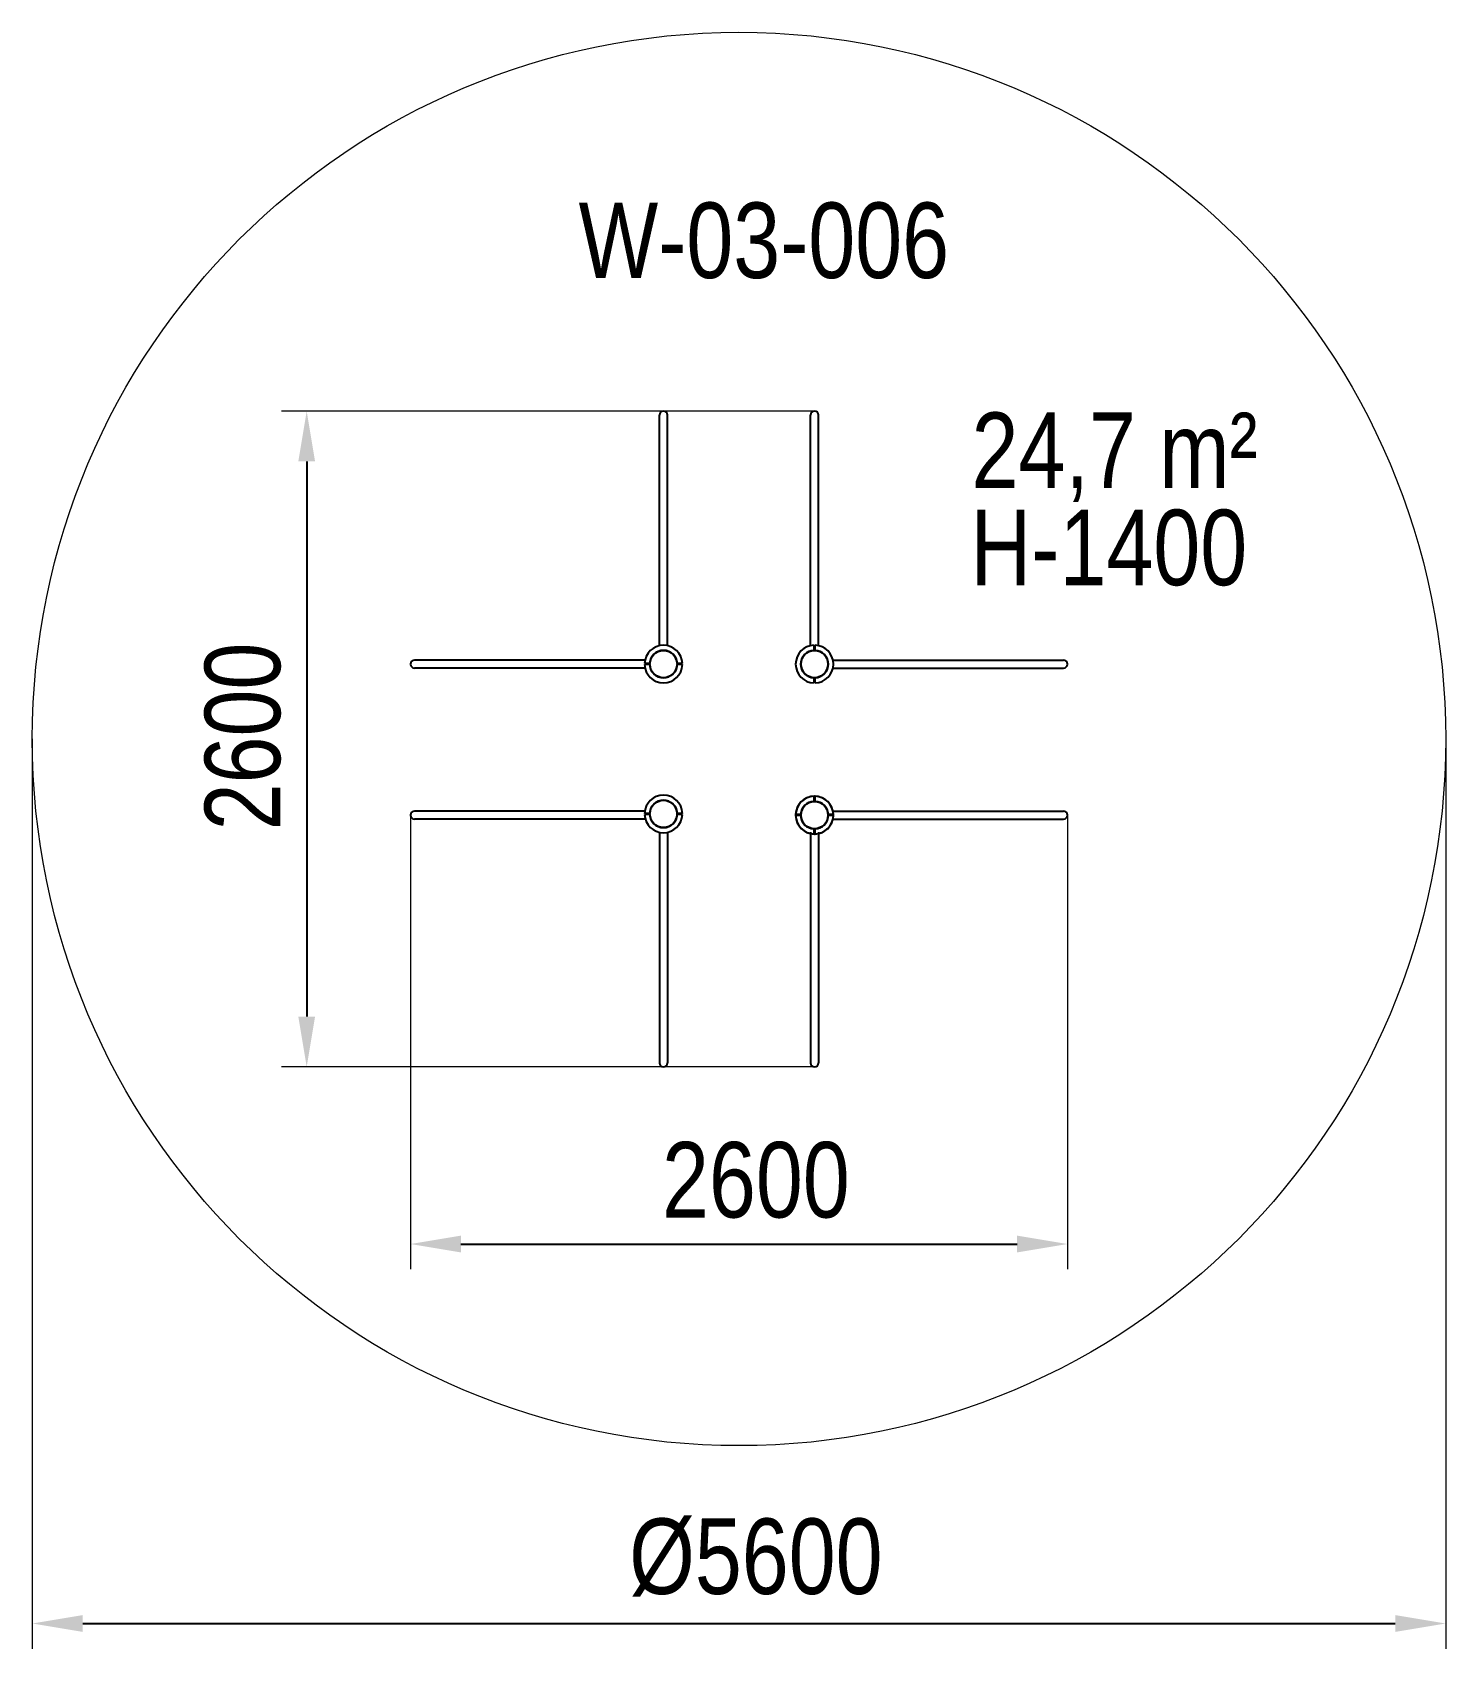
# Model space of a CAD drawing. Header units: millimetres. Extents: x -2784 to 2830, y -3396 to 3025.
import ezdxf

# ---------------------------------------------------------------- set-up
doc = ezdxf.new("R2010")
doc.units = ezdxf.units.MM
for name, color, linetype in [('DIKOM_АРТИКУЛ', 7, 'Continuous'), ('DIKOM_ЗОНА', 80, 'Continuous'), ('DIKOM_ОБЪЕКТ', 7, 'Continuous'), ('DIKOM_РАЗМЕР_ЗОНА', 7, 'Continuous'), ('DIKOM_РАЗМЕР_ОБЪЕКТА', 7, 'Continuous')]:
    doc.layers.add(name, color=color, linetype=linetype)
doc.styles.add('style1', font='arial.ttf', dxfattribs={"width": 0.8})
doc.dimstyles.new('1-50', dxfattribs={"dimtxt": 300, "dimasz": 200, "dimexe": 100, "dimexo": 0, "dimgap": 100, "dimtad": 1, "dimdec": 0, "dimtxsty": 'style1', "dimcen": 0, "dimclrd": 7, "dimclre": 7, "dimadec": 1, "dimazin": 2, "dimtfac": 1, "dimtdec": 0, "dimtmove": 0, "dimatfit": 3, "dimfxl": 0, "dimlwd": 25, "dimlwe": 18, "dimarcsym": 0})

# ---------------------------------------------------------------- blocks, each defined once
blk = doc.blocks.new('*D0')
at = {"layer": 'Defpoints', "color": 0, "transparency": 16777216}
for p in [(322.9, 1520.2), (-1694.5, -1084.8), (322.9, -1084.8)]:
    blk.add_point(p, dxfattribs=at)
at = {"layer": 'DIKOM_РАЗМЕР_ОБЪЕКТА', "color": 7, "lineweight": 18, "transparency": 16777216}
for p, q in [((322.9, 1520.2), (-1794.5, 1520.2)), ((322.9, -1084.8), (-1794.5, -1084.8))]:
    blk.add_line(p, q, dxfattribs=at)
at = {"layer": 'DIKOM_РАЗМЕР_ОБЪЕКТА', "color": 7, "lineweight": 25, "transparency": 16777216}
blk.add_line((-1694.5, 1320.2), (-1694.5, -884.8), dxfattribs=at)
at = {"layer": 'DIKOM_РАЗМЕР_ОБЪЕКТА', "color": 7, "transparency": 16777216}
for points in [[(-1727.8, 1320.2), (-1661.2, 1320.2), (-1694.5, 1520.2)], [(-1727.8, -884.8), (-1661.2, -884.8), (-1694.5, -1084.8)]]:
    blk.add_solid(points, dxfattribs=at)
at = {"layer": 'DIKOM_РАЗМЕР_ОБЪЕКТА', "color": 0, "transparency": 16777216, "insert": (-1947.7, 227.7), "char_height": 300, "attachment_point": 5, "rotation": 90, "style": 'style1'}
blk.add_mtext('2600', dxfattribs=at)
blk = doc.blocks.new('*D1')
at = {"layer": 'Defpoints', "color": 0, "transparency": 16777216}
for p in [(-1282.1, -84.8), (1327.9, -84.8), (1327.9, -1788.6)]:
    blk.add_point(p, dxfattribs=at)
at = {"layer": 'DIKOM_РАЗМЕР_ОБЪЕКТА', "color": 7, "lineweight": 18, "transparency": 16777216}
for p, q in [((-1282.1, -84.8), (-1282.1, -1888.6)), ((1327.9, -84.8), (1327.9, -1888.6))]:
    blk.add_line(p, q, dxfattribs=at)
at = {"layer": 'DIKOM_РАЗМЕР_ОБЪЕКТА', "color": 7, "lineweight": 25, "transparency": 16777216}
blk.add_line((-1082.1, -1788.6), (1127.9, -1788.6), dxfattribs=at)
at = {"layer": 'DIKOM_РАЗМЕР_ОБЪЕКТА', "color": 7, "transparency": 16777216}
for points in [[(-1082.1, -1755.3), (-1082.1, -1821.9), (-1282.1, -1788.6)], [(1127.9, -1755.3), (1127.9, -1821.9), (1327.9, -1788.6)]]:
    blk.add_solid(points, dxfattribs=at)
at = {"layer": 'DIKOM_РАЗМЕР_ОБЪЕКТА', "color": 0, "transparency": 16777216, "insert": (90, -1535.4), "char_height": 300, "attachment_point": 5, "style": 'style1'}
blk.add_mtext('2600', dxfattribs=at)
blk = doc.blocks.new('*D2')
at = {"layer": 'Defpoints', "color": 0, "transparency": 16777216}
for p in [(-2784.5, 217.7), (2830.3, 217.7), (2830.3, -3296.2)]:
    blk.add_point(p, dxfattribs=at)
at = {"layer": 'DIKOM_РАЗМЕР_ЗОНА', "color": 7, "lineweight": 18, "transparency": 16777216}
for p, q in [((-2784.5, 217.7), (-2784.5, -3396.2)), ((2830.3, 217.7), (2830.3, -3396.2))]:
    blk.add_line(p, q, dxfattribs=at)
at = {"layer": 'DIKOM_РАЗМЕР_ЗОНА', "color": 7, "lineweight": 25, "transparency": 16777216}
blk.add_line((-2584.5, -3296.2), (2630.3, -3296.2), dxfattribs=at)
at = {"layer": 'DIKOM_РАЗМЕР_ЗОНА', "color": 7, "transparency": 16777216}
for points in [[(-2584.5, -3262.9), (-2584.5, -3329.5), (-2784.5, -3296.2)], [(2630.3, -3262.9), (2630.3, -3329.5), (2830.3, -3296.2)]]:
    blk.add_solid(points, dxfattribs=at)
at = {"layer": 'DIKOM_РАЗМЕР_ЗОНА', "color": 0, "transparency": 16777216, "insert": (90, -3034.6), "char_height": 300, "attachment_point": 5, "style": 'style1'}
blk.add_mtext('%%c5600', dxfattribs=at)

msp = doc.modelspace()

# ---------------------------------------------------------------- linework, layer by layer
at = {"layer": 'DIKOM_ЗОНА', "color": 3, "lineweight": 15}
msp.add_circle((22.9, 217.7), 2807.4, dxfattribs=at)
at = {"layer": 'DIKOM_ОБЪЕКТ'}
for p, q in [((-293.1, 588.5), (-293.1, 1504.2)), ((-261.1, 588.5), (-261.1, 1504.2)), ((306.9, 588.5), (306.9, 1504.2)), ((338.9, 588.5), (338.9, 1504.2)), ((-293.1, 588.5), (-293.1, 1388.2)), ((-261.1, 588.5), (-261.1, 1388.2)), ((306.9, 588.5), (306.9, 1388.2)), ((338.9, 588.5), (338.9, 1388.2)), ((320.9, 569.7), (320.9, 590.2)), ((324.9, 569.7), (324.9, 590.2)), ((-350.4, 531.2), (-1266.1, 531.2)), ((-350.4, 531.2), (-1150.1, 531.2)), ((-331.6, 517.2), (-352.1, 517.2)), ((-202.1, 517.2), (-222.6, 517.2)), ((-222.1, 517.2), (-222.1, 513.2)), ((396.2, 531.2), (1311.9, 531.2)), ((396.2, 531.2), (1195.9, 531.2)), ((-350.4, 499.2), (-1266.1, 499.2)), ((-350.4, 499.2), (-1150.1, 499.2)), ((-331.6, 513.2), (-352.1, 513.2)), ((-202.1, 513.2), (-222.6, 513.2)), ((320.9, 440.2), (320.9, 460.8)), ((324.9, 460.2), (320.9, 460.2)), ((324.9, 440.2), (324.9, 460.8)), ((396.2, 499.2), (1311.9, 499.2)), ((396.2, 499.2), (1195.9, 499.2)), ((320.9, -30.3), (320.9, -9.8)), ((320.9, -30.3), (320.9, -9.8)), ((324.9, -30.3), (324.9, -9.8)), ((324.9, -30.3), (324.9, -9.8)), ((-350.4, -68.8), (-1266.1, -68.8)), ((-350.4, -100.8), (-1266.1, -100.8)), ((-350.4, -68.8), (-1150.1, -68.8)), ((-350.4, -100.8), (-1150.1, -100.8)), ((-331.6, -77.8), (-352.1, -77.8)), ((-331.6, -81.8), (-352.1, -81.8)), ((-202.1, -77.8), (-222.6, -77.8)), ((-202.1, -81.8), (-222.6, -81.8)), ((-222.1, -81.8), (-222.1, -77.8)), ((268.4, -82.8), (247.9, -82.8)), ((268.4, -82.8), (247.9, -82.8)), ((268.4, -82.8), (247.9, -82.8)), ((268.4, -82.8), (247.9, -82.8)), ((268.4, -82.8), (247.9, -82.8)), ((268.4, -86.8), (247.9, -86.8)), ((268.4, -86.8), (247.9, -86.8)), ((268.4, -86.8), (247.9, -86.8)), ((268.4, -86.8), (247.9, -86.8)), ((268.4, -86.8), (247.9, -86.8)), ((397.9, -82.8), (377.4, -82.8)), ((397.9, -82.8), (377.4, -82.8)), ((397.9, -82.8), (377.4, -82.8)), ((397.9, -82.8), (377.4, -82.8)), ((397.9, -82.8), (377.4, -82.8)), ((397.9, -86.8), (377.4, -86.8)), ((397.9, -86.8), (377.4, -86.8)), ((397.9, -86.8), (377.4, -86.8)), ((397.9, -86.8), (377.4, -86.8)), ((397.9, -86.8), (377.4, -86.8)), ((377.9, -82.8), (377.9, -86.8)), ((377.9, -82.8), (377.9, -86.8)), ((377.9, -82.8), (377.9, -86.8)), ((377.9, -82.8), (377.9, -86.8)), ((377.9, -82.8), (377.9, -86.8)), ((396.2, -68.8), (1311.9, -68.8)), ((396.2, -68.8), (1195.9, -68.8)), ((396.2, -100.8), (1311.9, -100.8)), ((396.2, -100.8), (1195.9, -100.8)), ((-293.1, -153), (-293.1, -1068.8)), ((-293.1, -153), (-293.1, -952.8)), ((-261.1, -153), (-261.1, -1068.8)), ((-261.1, -153), (-261.1, -952.8)), ((306.9, -153), (306.9, -1068.8)), ((306.9, -153), (306.9, -952.8)), ((320.9, -159.8), (320.9, -139.2)), ((320.9, -159.8), (320.9, -139.2)), ((320.9, -159.8), (320.9, -139.2)), ((324.9, -139.8), (320.9, -139.8)), ((324.9, -139.8), (320.9, -139.8)), ((324.9, -139.8), (320.9, -139.8)), ((324.9, -159.8), (324.9, -139.2)), ((324.9, -159.8), (324.9, -139.2)), ((324.9, -159.8), (324.9, -139.2)), ((338.9, -153), (338.9, -1068.8)), ((338.9, -153), (338.9, -952.8))]:
    msp.add_line(p, q, dxfattribs=at)
for centre in [(-277.1, 515.2), (322.9, 515.2), (-277.1, -79.8), (322.9, -84.8)]:
    msp.add_circle(centre, 54, dxfattribs=at)
for centre, radius, start, end in [((-277.1, 1504.2), 16, 0, 180), ((322.9, 1504.2), 16, 0, 180), ((-277.1, 515.2), 75, 1.52807, 178.47193), ((322.9, 515.2), 75, 91.52807, 268.47193), ((322.9, 515.2), 75, 271.52807, 88.47193), ((-1266.1, 515.2), 16, 90, 270), ((-277.1, 515.2), 54.5, 2.10307, 177.89693), ((322.9, 515.2), 54.5, 92.10307, 267.89693), ((322.9, 515.2), 54.5, 272.10307, 87.89693), ((1311.9, 515.2), 16, 270, 90), ((-277.1, 515.2), 75, 181.52807, 358.47193), ((-277.1, 515.2), 54.5, 182.10307, 357.89693), ((-277.1, -79.8), 75, 1.52807, 178.47193), ((-277.1, -79.8), 54.5, 2.10307, 177.89693), ((322.9, -84.8), 75, 91.52807, 268.47193), ((322.9, -84.8), 75, 1.52807, 178.47193), ((322.9, -84.8), 75, 1.52807, 178.47193), ((322.9, -84.8), 54.5, 92.10307, 267.89693), ((322.9, -84.8), 54.5, 2.10307, 177.89693), ((322.9, -84.8), 54.5, 2.10307, 177.89693), ((322.9, -84.8), 54.5, 2.10307, 177.89693), ((322.9, -84.8), 75, 271.52807, 88.47193), ((322.9, -84.8), 54.5, 272.10307, 87.89693), ((-1266.1, -84.8), 16, 90, 270), ((-277.1, -79.8), 75, 181.52807, 358.47193), ((-277.1, -79.8), 54.5, 182.10307, 357.89693), ((322.9, -84.8), 75, 181.52807, 358.47193), ((322.9, -84.8), 75, 181.52807, 358.47193), ((322.9, -84.8), 54.5, 182.10307, 357.89693), ((322.9, -84.8), 54.5, 182.10307, 357.89693), ((322.9, -84.8), 54.5, 182.10307, 357.89693), ((1311.9, -84.8), 16, 270, 90), ((-277.1, -1068.8), 16, 180, 0), ((322.9, -1068.8), 16, 180, 0)]:
    msp.add_arc(centre, radius, start, end, dxfattribs=at)

# ---------------------------------------------------------------- texts
at = {"layer": 'DIKOM_АРТИКУЛ', "color": 7, "linetype": 'Continuous', "lineweight": 15, "insert": (-614.4, 2349), "char_height": 300, "width": 2314.7, "attachment_point": 1, "style": 'style1'}
msp.add_mtext('W-03-006', dxfattribs=at)
at = {"layer": 'DIKOM_РАЗМЕР_ОБЪЕКТА', "char_height": 300, "width": 2314.7, "attachment_point": 1, "style": 'style1'}
for s, insert in [('24,7 m²', (946.8, 1514.8)), ('H-1400', (942.3, 1128.7))]:
    msp.add_mtext(s, dxfattribs=dict(at, insert=insert))

# ---------------------------------------------------------------- dimensions: what is measured, and where the dimension line sits
at = {"layer": 'DIKOM_РАЗМЕР_ЗОНА'}
dim = msp.add_linear_dim(base=(2830.3, -3296.2), p1=(-2784.5, 217.7), p2=(2830.3, 217.7), text='%%c5600', dimstyle='1-50', dxfattribs=at)
dim.commit()
dim.dimension.update_dxf_attribs({"geometry": '*D2', "text_midpoint": (90, -3296.2), "dimtype": 160})
at = {"layer": 'DIKOM_РАЗМЕР_ОБЪЕКТА'}
dim = msp.add_linear_dim(base=(-1694.5, -1084.8), p1=(322.9, 1520.2), p2=(322.9, -1084.8), angle=90, text='2600', dimstyle='1-50', dxfattribs=at)
dim.commit()
dim.dimension.update_dxf_attribs({"geometry": '*D0', "text_midpoint": (-1694.5, 227.7), "dimtype": 160})
dim = msp.add_linear_dim(base=(1327.9, -1788.6), p1=(-1282.1, -84.8), p2=(1327.9, -84.8), text='2600', dimstyle='1-50', dxfattribs=at)
dim.commit()
dim.dimension.update_dxf_attribs({"geometry": '*D1', "text_midpoint": (90, -1788.6), "dimtype": 160})

doc.saveas('drawing.dxf')
